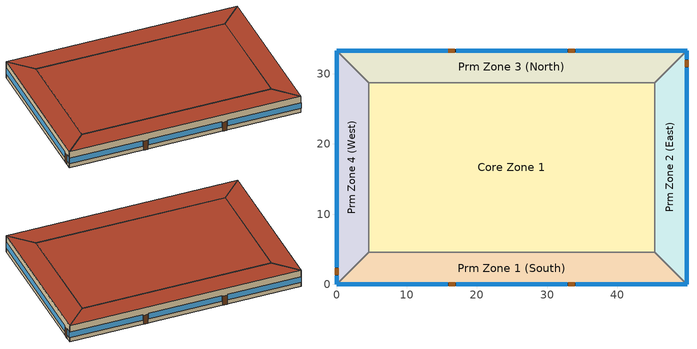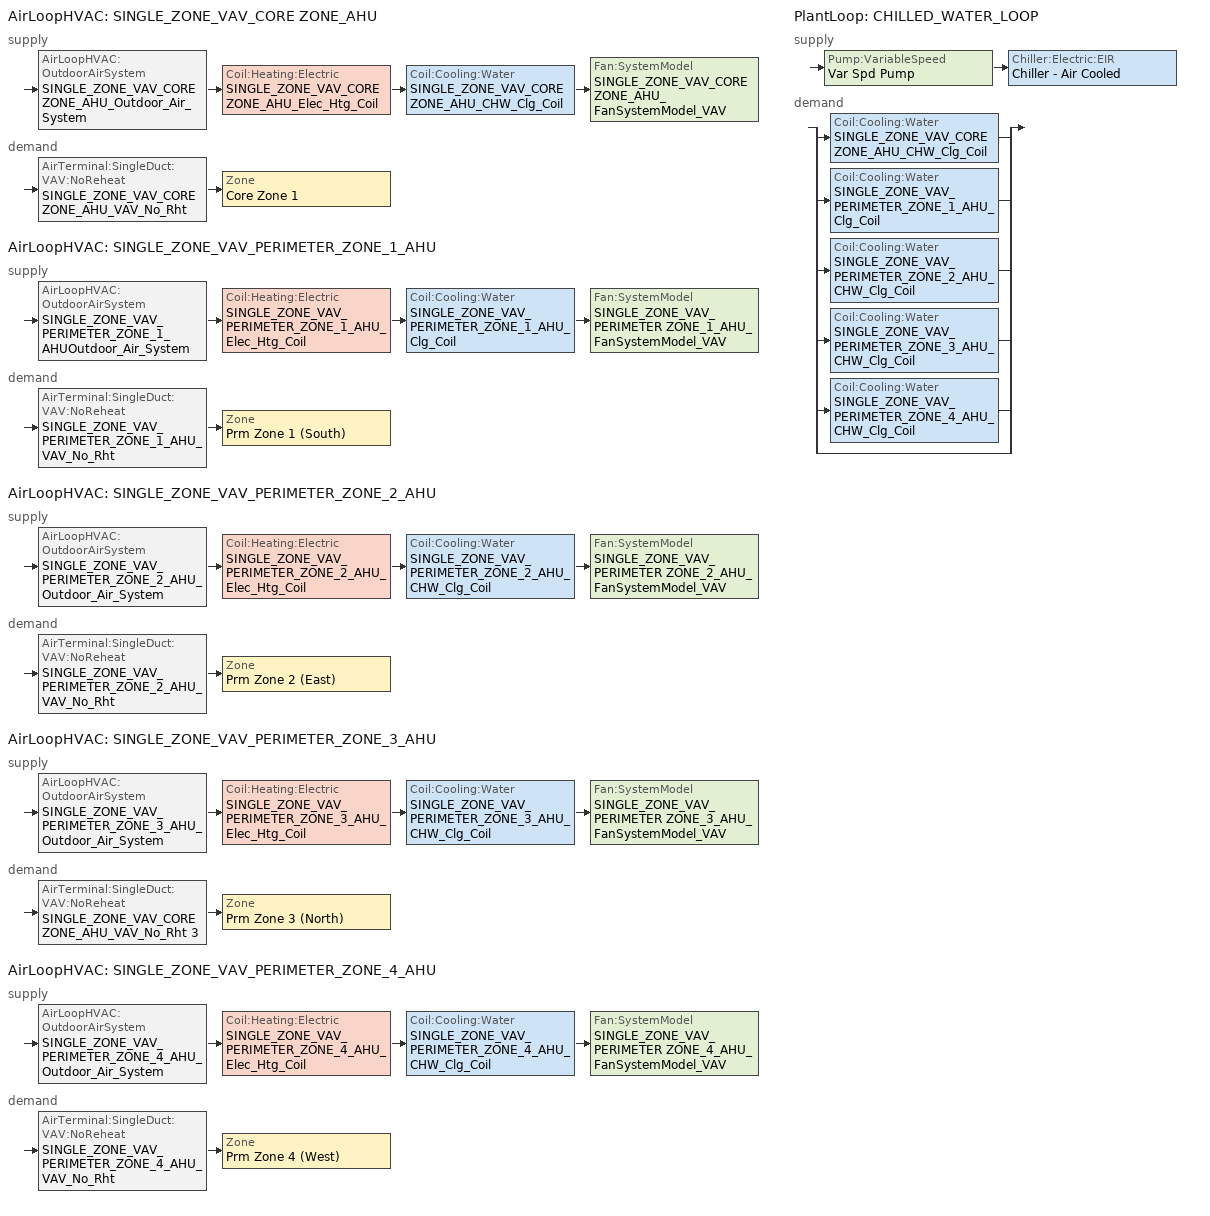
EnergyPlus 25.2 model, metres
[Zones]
Core Zone 1
 floor ground (Slab-on-grade Type 1): 45.32,28.71 45.32,4.57 4.57,4.57 4.57,28.71 z0
 wall to Prm Zone 2 (East) (Interior Wall): 45.32,4.57 45.32,28.71 z0:3.96
 wall to Prm Zone 3 (North) (Interior Wall): 45.32,28.71 4.57,28.71 z0:3.96
 wall to Prm Zone 1 (South) (Interior Wall): 4.57,4.57 45.32,4.57 z0:3.96
 wall to Prm Zone 4 (West) (Interior Wall): 4.57,28.71 4.57,4.57 z0:3.96
 roof outside (Roof Type 1): 45.32,4.57 45.32,28.71 4.57,28.71 4.57,4.57 z3.96
Prm Zone 2 (East)
 floor ground (Slab-on-grade Type 1): 49.9,33.28 49.9,0 45.32,4.57 45.32,28.71 z0
 wall outside (Exterior Wall Type 2): 49.9,0 49.9,33.28 z0:3.96
 wall to Prm Zone 1 (South) (Interior Wall): 45.32,4.57 49.9,0 z0:3.96
 wall to Prm Zone 3 (North) (Interior Wall): 49.9,33.28 45.32,28.71 z0:3.96
 window (Vertical Fenestration Type 1): 49.9,0 49.9,30.84 / 49.9,32.05 49.9,33.27 z1:2.4
 door (Swinging Door): 49.9,30.99 49.9,31.9 z0:2.13
 roof outside (Roof Type 1): 49.9,0 49.9,33.28 45.32,28.71 45.32,4.57 z3.96
Prm Zone 3 (North)
 floor ground (Slab-on-grade Type 2): 49.9,33.28 45.32,28.71 4.57,28.71 0,33.28 z0
 wall outside (Exterior Wall Type 3): 49.9,33.28 0,33.28 z0:3.96
 wall to Prm Zone 4 (West) (Interior Wall): 0,33.28 4.57,28.71 z0:3.96
 window (Vertical Fenestration Type 1): 49.91,33.28 34.09,33.28 / 32.87,33.28 17.04,33.28 / 15.82,33.28 0,33.28 z1:2.4
 door (Swinging Door): 33.94,33.28 33.03,33.28 / 16.84,33.28 15.93,33.28 z0:2.13
 roof outside (Roof Type 2): 45.32,28.71 49.9,33.28 0,33.28 4.57,28.71 z3.96
Prm Zone 1 (South)
 floor ground (Slab-on-grade Type 1): 45.32,4.57 49.9,0 0,0 4.57,4.57 z0
 wall outside (Exterior Wall Type 1): 0,0 49.9,0 z0:3.96
 wall to Prm Zone 4 (West) (Interior Wall): 4.57,4.57 0,0 z0:3.96
 window (Vertical Fenestration Type 1): 34.09,0 49.91,0 / 0,0 15.82,0 / 17.04,0 32.87,0 z1:2.4
 door (Swinging Door): 33.01,0 33.93,0 / 15.98,0 16.9,0 z0:2.13
 roof outside (Roof Type 1): 49.9,0 45.32,4.57 4.57,4.57 0,0 z3.96
Prm Zone 4 (West)
 floor ground (Slab-on-grade Type 2): 0,33.28 4.57,28.71 4.57,4.57 0,0 z0
 wall outside (Exterior Wall Type 3): 0,33.28 0,0 z0:3.96
 window (Vertical Fenestration Type 1): 0,33.27 0,2.44 / 0,1.22 0,0 z1:2.4
 door (Swinging Door): 0,2.28 0,1.37 z0:2.13
 roof outside (Roof Type 3): 0,0 4.57,4.57 4.57,28.71 0,33.28 z3.96
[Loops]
AirLoopHVAC 'SINGLE_ZONE_VAV_CORE ZONE_AHU'
 supply: AirLoopHVAC:OutdoorAirSystem 'SINGLE_ZONE_VAV_CORE ZONE_AHU_Outdoor_Air_System' > Coil:Heating:Electric 'SINGLE_ZONE_VAV_CORE ZONE_AHU_Elec_Htg_Coil' > Coil:Cooling:Water 'SINGLE_ZONE_VAV_CORE ZONE_AHU_CHW_Clg_Coil' > Fan:SystemModel 'SINGLE_ZONE_VAV_CORE ZONE_AHU_FanSystemModel_VAV'
 demand: AirTerminal:SingleDuct:VAV:NoReheat 'SINGLE_ZONE_VAV_CORE ZONE_AHU_VAV_No_Rht' > Zone 'Core Zone 1'
AirLoopHVAC 'SINGLE_ZONE_VAV_PERIMETER_ZONE_1_AHU'
 supply: AirLoopHVAC:OutdoorAirSystem 'SINGLE_ZONE_VAV_PERIMETER_ZONE_1_AHUOutdoor_Air_System' > Coil:Heating:Electric 'SINGLE_ZONE_VAV_PERIMETER_ZONE_1_AHU_Elec_Htg_Coil' > Coil:Cooling:Water 'SINGLE_ZONE_VAV_PERIMETER_ZONE_1_AHU_Clg_Coil' > Fan:SystemModel 'SINGLE_ZONE_VAV_PERIMETER ZONE_1_AHU_FanSystemModel_VAV'
 demand: AirTerminal:SingleDuct:VAV:NoReheat 'SINGLE_ZONE_VAV_PERIMETER_ZONE_1_AHU_VAV_No_Rht' > Zone 'Prm Zone 1 (South)'
AirLoopHVAC 'SINGLE_ZONE_VAV_PERIMETER_ZONE_2_AHU'
 supply: AirLoopHVAC:OutdoorAirSystem 'SINGLE_ZONE_VAV_PERIMETER_ZONE_2_AHU_Outdoor_Air_System' > Coil:Heating:Electric 'SINGLE_ZONE_VAV_PERIMETER_ZONE_2_AHU_Elec_Htg_Coil' > Coil:Cooling:Water 'SINGLE_ZONE_VAV_PERIMETER_ZONE_2_AHU_CHW_Clg_Coil' > Fan:SystemModel 'SINGLE_ZONE_VAV_PERIMETER ZONE_2_AHU_FanSystemModel_VAV'
 demand: AirTerminal:SingleDuct:VAV:NoReheat 'SINGLE_ZONE_VAV_PERIMETER_ZONE_2_AHU_VAV_No_Rht' > Zone 'Prm Zone 2 (East)'
AirLoopHVAC 'SINGLE_ZONE_VAV_PERIMETER_ZONE_3_AHU'
 supply: AirLoopHVAC:OutdoorAirSystem 'SINGLE_ZONE_VAV_PERIMETER_ZONE_3_AHU_Outdoor_Air_System' > Coil:Heating:Electric 'SINGLE_ZONE_VAV_PERIMETER_ZONE_3_AHU_Elec_Htg_Coil' > Coil:Cooling:Water 'SINGLE_ZONE_VAV_PERIMETER_ZONE_3_AHU_CHW_Clg_Coil' > Fan:SystemModel 'SINGLE_ZONE_VAV_PERIMETER ZONE_3_AHU_FanSystemModel_VAV'
 demand: AirTerminal:SingleDuct:VAV:NoReheat 'SINGLE_ZONE_VAV_CORE ZONE_AHU_VAV_No_Rht 3' > Zone 'Prm Zone 3 (North)'
AirLoopHVAC 'SINGLE_ZONE_VAV_PERIMETER_ZONE_4_AHU'
 supply: AirLoopHVAC:OutdoorAirSystem 'SINGLE_ZONE_VAV_PERIMETER_ZONE_4_AHU_Outdoor_Air_System' > Coil:Heating:Electric 'SINGLE_ZONE_VAV_PERIMETER_ZONE_4_AHU_Elec_Htg_Coil' > Coil:Cooling:Water 'SINGLE_ZONE_VAV_PERIMETER_ZONE_4_AHU_CHW_Clg_Coil' > Fan:SystemModel 'SINGLE_ZONE_VAV_PERIMETER ZONE_4_AHU_FanSystemModel_VAV'
 demand: AirTerminal:SingleDuct:VAV:NoReheat 'SINGLE_ZONE_VAV_PERIMETER_ZONE_4_AHU_VAV_No_Rht' > Zone 'Prm Zone 4 (West)'
PlantLoop 'CHILLED_WATER_LOOP'
 supply: Pump:VariableSpeed 'Var Spd Pump' > Chiller:Electric:EIR 'Chiller - Air Cooled'
 demand: split
  | Coil:Cooling:Water 'SINGLE_ZONE_VAV_CORE ZONE_AHU_CHW_Clg_Coil'
  | Coil:Cooling:Water 'SINGLE_ZONE_VAV_PERIMETER_ZONE_1_AHU_Clg_Coil'
  | Coil:Cooling:Water 'SINGLE_ZONE_VAV_PERIMETER_ZONE_2_AHU_CHW_Clg_Coil'
  | Coil:Cooling:Water 'SINGLE_ZONE_VAV_PERIMETER_ZONE_3_AHU_CHW_Clg_Coil'
  | Coil:Cooling:Water 'SINGLE_ZONE_VAV_PERIMETER_ZONE_4_AHU_CHW_Clg_Coil'
  | bypass
[Building]
Model for 229 Test Cases: Loads convergence tolerance value=0.04; Maximum number of warmup days=25; Minimum number of warmup days=6; North axis=0; Solar distribution=FullInteriorAndExterior; Temperature convergence tolerance value=0.2; Terrain=City
[Site:GroundTemperature:BuildingSurface]
21, 21, 21, 21, 21, 21, 21, 21, 21, 21, 21, 21
[Site:Location]
Denver Intl Ap: Elevation=1650; Latitude=39.83; Longitude=-104.65; Time zone=-7
[SizingPeriod:DesignDay] Barometric pressure=83009; Begin environment reset mode=FullResetAtBeginEnvironment; Day of month=21; Daylight saving time indicator=No; Dry bulb temperature range modifier type=DefaultMultipliers; Rain indicator=No; Snow indicator=No
Name | Daily dry bulb temperature range | Day type | Humidity condition type | Maximum dry bulb temperature | Month | Solar model indicator | Wetbulb or dewpoint at maximum dry bulb | Wind direction | Wind speed | Enthalpy at maximum dry bulb | Sky clearness
Denver.Intl.AP Ann Clg 1% Condns DB=>MWB | 17.3 | SummerDesignDay | WetBulb | 33.5 | 7 | ASHRAETau2017 | 15.4 | 20 | 4.2
Denver.Intl.AP Ann Clg 1% Condns DP=>MDB | 15.3 | SummerDesignDay | DewPoint | 19.9 | 7 | ASHRAETau2017 | 15 | 20 | 4.2
Denver.Intl.AP Ann Clg 1% Condns Enth=>MDB | 15.3 | SummerDesignDay | Enthalpy | 26.8 | 7 | ASHRAETau2017 |  | 20 | 4.2 | 55800
Denver.Intl.AP Ann Clg 1% Condns WB=>MDB | 14.8 | SummerDesignDay | WetBulb | 27 | 7 | ASHRAETau2017 | 17.6 | 20 | 4.2
Denver.Intl.AP Ann Htg 99% Condns DB | 0 | WinterDesignDay | WetBulb | -14.6 | 12 | ASHRAEClearSky | -14.6 | 230 | 3.4 |  | 0
Denver.Intl.AP Ann Htg Wind 99% Condns WS=>MCDB | 0 | WinterDesignDay | WetBulb | 2.7 | 12 | ASHRAEClearSky | 2.7 | 230 | 11.8 |  | 0
Denver.Intl.AP Ann Hum_n 99% Condns DP=>MCDB | 0 | WinterDesignDay | DewPoint | -6.5 | 12 | ASHRAEClearSky | -19.6 | 230 | 3.4 |  | 0
[Construction]
Exterior Wall Type 1: Exterior Wall Type 1 Stucco, Exterior Wall Type 1 Gypsum Board, Exterior Wall Type 1 Insulation, Exterior Wall Type 1 Gypsum Board
Exterior Wall Type 2: Exterior Wall Type 2 Stucco, Exterior Wall Type 2 Gypsum Board, Exterior Wall Type 2 Insulation, Exterior Wall Type 2 Gypsum Board
Exterior Wall Type 3: Exterior Wall Type 3 Total surface-to-surface thermal resistance
Interior Furnishings: Wood 6in
Interior Wall: Interior Wall surface-to-surface thermal resistance
Roof Type 1: Roof Type 1 Metal Deck, Roof Type 1 Continuous Insulation, Roof Type 1 Built-up roofing
Roof Type 2: Roof Type 2 Metal Deck, Roof Type 2 Continuous Insulation, Roof Type 2 Built-up roofing
Roof Type 3: Roof Type 3 Total surface-to-surface thermal resistance
Slab-on-grade Type 1: Slab-on-grade Type 1 Concrete
Slab-on-grade Type 2: Slab-on-grade Type 2 Concrete, Insulation for Slab on grade Type 2
Swinging Door: Opaque Door Panel
Vertical Fenestration Type 1: Vertical Fenestration Type 1 simple material
[Material] Solar absorptance=0.7; Thermal absorptance=0.9
Name | Conductivity | Density | Roughness | Specific heat | Thickness | Visible absorptance
Exterior Wall Type 1 Gypsum Board | 0.16 | 800 | MediumSmooth | 1090 | 0.0159 | 0.7
Exterior Wall Type 1 Insulation | 0.037 | 9.6 | Smooth | 838 | 0.062 | 0.7
Exterior Wall Type 1 Stucco; Exterior Wall Type 2 Stucco | 0.72 | 1856 | Smooth | 840 | 0.0254 | 0.7
Exterior Wall Type 2 Gypsum Board | 0.16 | 800 | MediumSmooth | 1090 | 0.099 | 0.7
Exterior Wall Type 2 Insulation | 0.037 | 9.6 | Smooth | 838 | 0.179 | 0.7
Insulation for Slab on grade Type 2 | 0.04 | 91.31 | Smooth | 838 | 0.1143 | 0.7
Roof Type 1 Built-up roofing | 0.16 | 1120 | VeryRough | 1460 | 0.0095 | 0.7
Roof Type 1 Continuous Insulation | 0.02 | 32 | Smooth | 922 | 0.0527 | 0.7
Roof Type 1 Metal Deck; Roof Type 2 Metal Deck | 45.28 | 7824 | Smooth | 500 | 0.0008 | 0.2
Roof Type 2 Continuous Insulation | 0.02 | 32 | Smooth | 922 | 0.106 | 0.7
Slab-on-grade Type 1 Concrete; Slab-on-grade Type 2 Concrete | 2.31 | 2322 | MediumSmooth | 832 | 0.1016 | 0.8
Wood 6in | 0.12 | 540 | MediumSmooth | 1210 | 0.15 | 0.7
[Material:NoMass] Solar absorptance=0.7; Thermal absorptance=0.9; Visible absorptance=0.7
Name | Roughness | Thermal resistance
Exterior Wall Type 3 Total surface-to-surface thermal resistance | Smooth | 1.95
Interior Wall surface-to-surface thermal resistance | Smooth | 0.35
Opaque Door Panel | MediumRough | 0.475964
Roof Type 2 Built-up roofing | Smooth | 0.059
Roof Type 3 Total surface-to-surface thermal resistance | Smooth | 2.66
[WindowMaterial:SimpleGlazingSystem]
Vertical Fenestration Type 1 simple material: Solar heat gain coefficient=0.387; U factor=3.29; Visible transmittance=0.417
[AirLoopHVAC] Design return air flow fraction of supply air flow=1; Design supply air flow rate=0.943895
SINGLE_ZONE_VAV_CORE ZONE_AHU; SINGLE_ZONE_VAV_PERIMETER_ZONE_1_AHU; SINGLE_ZONE_VAV_PERIMETER_ZONE_2_AHU; SINGLE_ZONE_VAV_PERIMETER_ZONE_3_AHU; SINGLE_ZONE_VAV_PERIMETER_ZONE_4_AHU
[AirTerminal:SingleDuct:VAV:NoReheat] Availability schedule=Always On Discrete hvac_library; Constant minimum air flow fraction=0.3; Fixed minimum air flow rate=0.141584; Maximum air flow rate=0.943895; Zone minimum air flow input method=FixedFlowRate
SINGLE_ZONE_VAV_CORE ZONE_AHU_VAV_No_Rht; SINGLE_ZONE_VAV_CORE ZONE_AHU_VAV_No_Rht 3; SINGLE_ZONE_VAV_PERIMETER_ZONE_1_AHU_VAV_No_Rht; SINGLE_ZONE_VAV_PERIMETER_ZONE_2_AHU_VAV_No_Rht; SINGLE_ZONE_VAV_PERIMETER_ZONE_4_AHU_VAV_No_Rht
[AvailabilityManager:Scheduled]
Name | Schedule
SINGLE_ZONE_VAV_CORE ZONE_AHU Availability Manager | Perimeter_bot_ZN_2 OA Schedule
SINGLE_ZONE_VAV_PERIMETER_ZONE_1_AHU Availability Manager | Perimeter_bot_ZN_2 OA Schedule 5
SINGLE_ZONE_VAV_PERIMETER_ZONE_2_AHU Availability Manager | Perimeter_bot_ZN_2 OA Schedule 6
SINGLE_ZONE_VAV_PERIMETER_ZONE_3_AHU Availability Manager | Perimeter_bot_ZN_2 OA Schedule 7
SINGLE_ZONE_VAV_PERIMETER_ZONE_4_AHU Availability Manager | Perimeter_bot_ZN_2 OA Schedule 8
[Chiller:Electric:EIR]
Chiller - Air Cooled: Basin heater capacity=0; Basin heater setpoint temperature=10; Chiller flow mode=NotModulated; Condenser fan power ratio=0; Condenser flow control=ConstantFlow; Condenser heat recovery relative capacity fraction=1; Condenser minimum flow fraction=0.2; Condenser type=AirCooled; Cooling capacity function of temperature curve=OS:Curve:Biquadratic 3; Electric input to cooling output ratio function of part load ratio curve=OS:Curve:Quadratic 4; Electric input to cooling output ratio function of temperature curve=OS:Curve:Biquadratic 4; End use subcategory=General; Fraction of compressor electric consumption rejected by condenser=1; Leaving chilled water lower temperature limit=2; Maximum part load ratio=1; Minimum part load ratio=0.1; Minimum unloading ratio=0.2; Optimum part load ratio=1; Reference capacity=87921.3; Reference chilled water flow rate=Autosize; Reference condenser fluid flow rate=Autosize; Reference cop=4.1; Reference entering condenser fluid temperature=29.4444; Reference leaving chilled water temperature=6.67; Sizing factor=1; Thermosiphon minimum temperature difference=0
[Coil:Cooling:Water] Availability schedule=Always On Discrete hvac_library; Design air flow rate=2000; Design inlet air humidity ratio=0.008616; Design inlet air temperature=82.65; Design inlet water temperature=44; Design outlet air humidity ratio=0.00779705; Design outlet air temperature=55; Design water flow rate=12; Heat exchanger configuration=CrossFlow; Type of analysis=SimpleAnalysis
SINGLE_ZONE_VAV_CORE ZONE_AHU_CHW_Clg_Coil; SINGLE_ZONE_VAV_PERIMETER_ZONE_1_AHU_Clg_Coil; SINGLE_ZONE_VAV_PERIMETER_ZONE_2_AHU_CHW_Clg_Coil; SINGLE_ZONE_VAV_PERIMETER_ZONE_3_AHU_CHW_Clg_Coil; SINGLE_ZONE_VAV_PERIMETER_ZONE_4_AHU_CHW_Clg_Coil
[Coil:Heating:Electric] Availability schedule=Always On Discrete hvac_library; Efficiency=1; Nominal capacity=60000
SINGLE_ZONE_VAV_CORE ZONE_AHU_Elec_Htg_Coil; SINGLE_ZONE_VAV_PERIMETER_ZONE_1_AHU_Elec_Htg_Coil; SINGLE_ZONE_VAV_PERIMETER_ZONE_2_AHU_Elec_Htg_Coil; SINGLE_ZONE_VAV_PERIMETER_ZONE_3_AHU_Elec_Htg_Coil; SINGLE_ZONE_VAV_PERIMETER_ZONE_4_AHU_Elec_Htg_Coil
[Controller:MechanicalVentilation] Availability schedule=Always On Discrete; Demand controlled ventilation=No; System outdoor air method=ZoneSum
Name | Zone or zonelist name 1 | Design specification outdoor air object name 1 | Design specification zone air distribution object name 1
Controller Mechanical Ventilation 5 | Core Zone 1 | Core_Zone_Design_OA | Core Zone 1 Design Spec Zone Air Dist
Controller Mechanical Ventilation 6 | Prm Zone 1 (South) | Perimeter_Zone_1_Design_OA | Prm Zone 1 (South) Design Spec Zone Air Dist
Controller Mechanical Ventilation 7 | Prm Zone 2 (East) | Perimeter_Zone_2_Design_OA | Prm Zone 2 (East) Design Spec Zone Air Dist
Controller Mechanical Ventilation 8 | Prm Zone 3 (North) | Perimeter_Zone_3_Design_OA | Prm Zone 3 (North) Design Spec Zone Air Dist
Controller Mechanical Ventilation 9 | Prm Zone 4 (West) | Perimeter_Zone_4_Design_OA | Prm Zone 4 (West) Design Spec Zone Air Dist
[Controller:OutdoorAir] Control high indoor humidity based on outdoor humidity ratio=Yes; Economizer control action type=ModulateFlow; Economizer control type=NoEconomizer; Economizer maximum limit dry bulb temperature=28; Economizer maximum limit enthalpy=64000; Economizer minimum limit dry bulb temperature=-100; Economizer operation staging=InterlockedWithMechanicalCooling; Heat recovery bypass control type=BypassWhenWithinEconomizerLimits; High humidity control=No; High humidity outdoor air flow ratio=1; Lockout type=NoLockout; Maximum outdoor air flow rate=Autosize; Minimum limit type=FixedMinimum; Minimum outdoor air flow rate=Autosize
Name | Mechanical ventilation controller
SINGLE_ZONE_VAV_CORE_ZONE_AHU_Controller_Outdoor_Air | Controller Mechanical Ventilation 5
SINGLE_ZONE_VAV_PERIMETER_ZONE_1_AHU_Controller_Outdoor_Air | Controller Mechanical Ventilation 6
SINGLE_ZONE_VAV_PERIMETER_ZONE_2_AHU_Controller_Outdoor_Air | Controller Mechanical Ventilation 7
SINGLE_ZONE_VAV_PERIMETER_ZONE_3_AHU_Controller_Outdoor_Air | Controller Mechanical Ventilation 8
SINGLE_ZONE_VAV_PERIMETER_ZONE_4_AHU_Controller_Outdoor_Air | Controller Mechanical Ventilation 9
[Controller:WaterCoil] Action=Reverse; Actuator variable=Flow; Control variable=Temperature; Controller convergence tolerance=Autosize; Maximum actuated flow=Autosize; Minimum actuated flow=0
Controller Water Coil 1; Controller Water Coil 2; Controller Water Coil 3; Controller Water Coil 4; Controller Water Coil 5
[DesignSpecification:OutdoorAir] Outdoor air flow air changes per hour=0; Outdoor air flow per person=0; Outdoor air flow per zone=0.0943895; Outdoor air flow per zone floor area=0; Outdoor air method=Sum
Core_Zone_Design_OA; Perimeter_Zone_1_Design_OA; Perimeter_Zone_2_Design_OA; Perimeter_Zone_3_Design_OA; Perimeter_Zone_4_Design_OA
[DesignSpecification:OutdoorAir:SpaceList]
Name | Space design specification outdoor air object name 1 | Space name 1
Core Zone 1 DSOA Space List | Core_Zone_Design_OA | Core_Space_1
Prm Zone 1 (South) DSOA Space List | Perimeter_Zone_1_Design_OA | Perimeter_Space_1
Prm Zone 2 (East) DSOA Space List | Perimeter_Zone_2_Design_OA | Perimeter_Space_2
Prm Zone 3 (North) DSOA Space List | Perimeter_Zone_3_Design_OA | Perimeter_Space_3
Prm Zone 4 (West) DSOA Space List | Perimeter_Zone_4_Design_OA | Perimeter_Space_4
[DesignSpecification:ZoneAirDistribution] Minimum zone ventilation efficiency=0; Zone air distribution effectiveness in cooling mode=0.8; Zone air distribution effectiveness in heating mode=0.8
Core Zone 1 Design Spec Zone Air Dist; Prm Zone 1 (South) Design Spec Zone Air Dist; Prm Zone 2 (East) Design Spec Zone Air Dist; Prm Zone 3 (North) Design Spec Zone Air Dist; Prm Zone 4 (West) Design Spec Zone Air Dist
[ElectricEquipment] Design level calculation method=Watts/Area; End use subcategory=GeneralEquipment; Fraction latent=0; Fraction lost=0; Fraction radiant=0.2; Watts per floor area=8.07
Name | Schedule | Zone or zonelist or space or spacelist
Core_bottom Elec Equip | Core_Space_Elec_Equip_Sch | Core_Space_1
Perimeter_bot_ZN_1 Elec Equip | Perimeter_Space_1_Elec_Equip_Sch | Perimeter_Space_1
Perimeter_bot_ZN_2 Elec Equip | Perimeter_Space_2_Elec_Equip_Sch | Perimeter_Space_2
Perimeter_bot_ZN_3 Elec Equip | Perimeter_Space_3_Elec_Equip_Sch | Perimeter_Space_3
Perimeter_bot_ZN_4 Elec Equip | Perimeter_bot_ZN_4 Elec Equip Sch | Perimeter_Space_4
[EnergyManagementSystem:Sensor]
EFC_meter: Output variable or output meter=Electricity:Facility
[Fan:SystemModel] Availability schedule=Always On Discrete hvac_library; Design electric power consumption=600; Design maximum air flow rate=0.943895; Design power sizing method=TotalEfficiencyAndPressure; Design pressure rise=380; Electric power function of flow fraction curve=VAV Fan Curve; Electric power minimum flow rate fraction=0; Electric power per unit flow rate=840; Electric power per unit flow rate per unit pressure=1.66667; End use subcategory=General; Fan total efficiency=0.6045; Motor efficiency=0.93; Motor in air stream fraction=1; Motor loss radiative fraction=0; Number of speeds=1; Speed control method=Continuous
SINGLE_ZONE_VAV_CORE ZONE_AHU_FanSystemModel_VAV; SINGLE_ZONE_VAV_PERIMETER ZONE_1_AHU_FanSystemModel_VAV; SINGLE_ZONE_VAV_PERIMETER ZONE_2_AHU_FanSystemModel_VAV; SINGLE_ZONE_VAV_PERIMETER ZONE_3_AHU_FanSystemModel_VAV; SINGLE_ZONE_VAV_PERIMETER ZONE_4_AHU_FanSystemModel_VAV
[InternalMass] Construction=Interior Furnishings
Name | Zone or zonelist | Space or spacelist | Surface area
Core_bottom Internal Mass | Core Zone 1 | Core_Space_1 | 1967.31
Perimeter_bot_ZN_1 Internal Mass | Prm Zone 1 (South) | Perimeter_Space_1 | 414.719
Perimeter_bot_ZN_2 Internal Mass | Prm Zone 2 (East) | Perimeter_Space_2 | 262.544
Perimeter_bot_ZN_3 Internal Mass | Prm Zone 3 (North) | Perimeter_Space_3 | 414.719
Perimeter_bot_ZN_4 Internal Mass | Prm Zone 4 (West) | Perimeter_Space_4 | 262.544
[Lights] Design level calculation method=Watts/Area; End use subcategory=GeneralLights; Fraction radiant=0.7; Fraction replaceable=1; Fraction visible=0.2; Return air fraction=0; Watts per floor area=11.033
Name | Schedule | Zone or zonelist or space or spacelist
Core_bottom Lighting | Core_Space_Lighting_Sch | Core_Space_1
Perimeter_bot_ZN_1 Lighting | Perimeter_Space_1_Lighting_Sch | Perimeter_Space_1
Perimeter_bot_ZN_2 Lighting | Perimeter_Space_2_Lighting_Sch | Perimeter_Space_2
Perimeter_bot_ZN_3 Lighting | Perimeter_Space_3_Lighting_Sch | Perimeter_Space_3
Perimeter_bot_ZN_4 Lighting | Perimeter_Space_4_Lighting_Sch | Perimeter_Space_4
[People] Activity level schedule=People heating rate; Fraction radiant=0.3; Number of people calculation method=People/Area; People per floor area=0.0538196; Sensible heat fraction=0.55
Name | Number of people schedule | Zone or zonelist or space or spacelist
Core_bottom People | Core_Space Occupant Sch | Core_Space_1
Perimeter_bot_ZN_1 People | Perimeter_Space_1_Occupant_Sch | Perimeter_Space_1
Perimeter_bot_ZN_2 People | Perimeter_Space_2_Occupant_Sch | Perimeter_Space_2
Perimeter_bot_ZN_3 People | Perimeter_Space_3_Occupant_Sch | Perimeter_Space_3
Perimeter_bot_ZN_4 People | Perimeter_Space_4_Occupant_Sch | Perimeter_Space_4
[PlantEquipmentList]
CHILLED_WATER_LOOP Cooling Equipment List: Chiller - Air Cooled, Chiller:Electric:EIR
[PlantEquipmentOperation:CoolingLoad]
CHILLED_WATER_LOOP Cooling Operation Scheme: Load range 1 lower limit=0; Load range 1 upper limit=1000000000; Range 1 equipment list=CHILLED_WATER_LOOP Cooling Equipment List
[PlantEquipmentOperationSchemes]
CHILLED_WATER_LOOP Operation Schemes: Control scheme 1=CHILLED_WATER_LOOP Cooling Operation Scheme; Control scheme 1 schedule=Always On Discrete
[PlantLoop]
CHILLED_WATER_LOOP: Common pipe simulation=None; Fluid type=Water; Load distribution scheme=Optimal; Maximum loop flow rate=Autosize; Maximum loop temperature=100; Minimum loop flow rate=0; Minimum loop temperature=0; Plant equipment operation scheme=CHILLED_WATER_LOOP Operation Schemes; Plant loop demand calculation scheme=SingleSetpoint; Plant loop volume=Autocalculate
[Pump:VariableSpeed]
Var Spd Pump: Design electric power per unit flow rate=348707; Design maximum flow rate=0.00378541; Design minimum flow rate=0; Design minimum flow rate fraction=0; Design power consumption=1320; Design power sizing method=PowerPerFlow; Design pump head=179352; Design shaft power per unit flow rate per unit head=1.28205; End use subcategory=General; Fraction of motor inefficiencies to fluid stream=0; Motor efficiency=0.9; Pump control type=Continuous; Skin loss radiative fraction=0.5; Coefficient 1 of the part load performance curve=0; Coefficient 2 of the part load performance curve=1; Coefficient 3 of the part load performance curve=0; Coefficient 4 of the part load performance curve=0
[SetpointManager:MixedAir] Control variable=Temperature
Node 26 OS Default SPM; Node 40 OS Default SPM; Node 54 OS Default SPM; Node 68 OS Default SPM; Node 76 OS Default SPM
[SetpointManager:OutdoorAirReset]
OA Temp Reset: Control variable=Temperature; Outdoor high temperature=26.6667; Outdoor low temperature=15.5556; Setpoint at outdoor high temperature=6.66667; Setpoint at outdoor low temperature=12.2222
[SetpointManager:Scheduled] Control variable=Temperature
Name | Schedule | Setpoint node or nodelist
SINGLE_ZONE_VAV_CORE ZONE_AHU_Cooling_Coil_LAT; SINGLE_ZONE_VAV_PERIMETER_ZONE_1_AHU_Cooling_Coil_Scheduled_LAT; SINGLE_ZONE_VAV_PERIMETER_ZONE_2_AHU_Cooling_Coil_Scheduled_LAT; SINGLE_ZONE_VAV_PERIMETER_ZONE_3_AHU_Cooling_Coil_Scheduled_LAT; SINGLE_ZONE_VAV_PERIMETER_ZONE_4_AHU_Cooling_Coil_Scheduled_LAT | 55F_Design_Cooling_Supply_Air_Temp
SINGLE_ZONE_VAV_CORE ZONE_AHU_Heating_Coil_Scheduled_LAT; SINGLE_ZONE_VAV_PERIMETER_ZONE_1_AHU_Scheduled_Deck_Temp; SINGLE_ZONE_VAV_PERIMETER_ZONE_2_AHU_Heating_Coil_Scheduled_LAT; SINGLE_ZONE_VAV_PERIMETER_ZONE_2_AHU_Scheduled_Deck_Temp; SINGLE_ZONE_VAV_PERIMETER_ZONE_3_AHU_Heating_Coil_Scheduled_LAT; SINGLE_ZONE_VAV_PERIMETER_ZONE_3_AHU_Scheduled_Deck_Temp; SINGLE_ZONE_VAV_PERIMETER_ZONE_4_AHU_Heating_Coil_Scheduled_LAT; SINGLE_ZONE_VAV_PERIMETER_ZONE_4_AHU_Scheduled_Deck_Temp; Scheduled Deck Temp | 90F_Design_Heating_Supply_Air_Temp
SINGLE_ZONE_VAV_PERIMETER_ZONE_1_AHU_Heating_Coil_Scheduled_LAT | 90F_Design_Heating_Supply_Air_Temp | Node x
[Sizing:Plant]
CHILLED_WATER_LOOP: Coincident sizing factor mode=None; Design loop exit temperature=6.66667; Loop design temperature difference=6.66667; Loop type=Cooling; Sizing option=Coincident; Zone timesteps in averaging window=1
[Sizing:System] 100 outdoor air in cooling=No; 100 outdoor air in heating=No; Central cooling capacity control method=OnOff; Central cooling design supply air humidity ratio=0.0085; Central cooling design supply air temperature=12.8; Central heating design supply air humidity ratio=0.008; Central heating design supply air temperature=40; Central heating maximum system air flow ratio=1; Cooling design capacity=Autosize; Cooling design capacity method=CoolingDesignCapacity; Cooling design capacity per floor area=234.7; Cooling fraction of autosized cooling supply air flow rate=1; Cooling supply air flow rate=0; Cooling supply air flow rate method=DesignDay; Cooling supply air flow rate per floor area=0.00996765; Cooling supply air flow rate per unit cooling capacity=3.94755e-05; Design outdoor air flow rate=Autosize; Fraction of autosized cooling design capacity=1; Fraction of autosized heating design capacity=1; Heating design capacity=Autosize; Heating design capacity method=HeatingDesignCapacity; Heating design capacity per floor area=157; Heating fraction of autosized cooling supply air flow rate=1; Heating fraction of autosized heating supply air flow rate=1; Heating supply air flow rate=0; Heating supply air flow rate method=DesignDay; Heating supply air flow rate per floor area=0.00996765; Heating supply air flow rate per unit heating capacity=3.15882e-05; Occupant diversity=Autosize; Precool design humidity ratio=0.008; Precool design temperature=12.8; Preheat design humidity ratio=0.008; Preheat design temperature=7; System outdoor air method=ZoneSum; Type of load to size on=Sensible; Type of zone sum to use=NonCoincident; Zone maximum outdoor air fraction=1
SINGLE_ZONE_VAV_CORE ZONE_AHU; SINGLE_ZONE_VAV_PERIMETER_ZONE_1_AHU; SINGLE_ZONE_VAV_PERIMETER_ZONE_2_AHU; SINGLE_ZONE_VAV_PERIMETER_ZONE_3_AHU; SINGLE_ZONE_VAV_PERIMETER_ZONE_4_AHU
[Sizing:Zone] Account for dedicated outdoor air system=No; Cooling design air flow method=DesignDay; Cooling design air flow rate=0; Cooling minimum air flow=0; Cooling minimum air flow fraction=0; Cooling minimum air flow per zone floor area=0.000762; Heating design air flow method=DesignDayWithLimit; Heating design air flow rate=0; Heating maximum air flow=0; Heating maximum air flow fraction=0.5; Heating maximum air flow per zone floor area=0; Type of space sum to use=Coincident; Zone cooling design supply air humidity ratio=0.0085; Zone cooling design supply air humidity ratio difference=0.005; Zone cooling design supply air temperature=12.7778; Zone cooling design supply air temperature input method=SupplyAirTemperature; Zone heating design supply air humidity ratio=0.008; Zone heating design supply air temperature=32.2222; Zone heating design supply air temperature difference=11.11; Zone heating design supply air temperature input method=SupplyAirTemperature; Zone humidification design supply air humidity ratio difference=0.005; Zone latent cooling design supply air humidity ratio input method=HumidityRatioDifference; Zone latent heating design supply air humidity ratio input method=HumidityRatioDifference; Zone load sizing method=Sensible Load Only No Latent Load
Name | Design specification outdoor air object | Design specification zone air distribution object | Zone cooling design supply air temperature difference
Core Zone 1 | Core Zone 1 DSOA Space List | Core Zone 1 Design Spec Zone Air Dist | 8.33333
Prm Zone 1 (South) | Prm Zone 1 (South) DSOA Space List | Prm Zone 1 (South) Design Spec Zone Air Dist | 11.1111
Prm Zone 2 (East) | Prm Zone 2 (East) DSOA Space List | Prm Zone 2 (East) Design Spec Zone Air Dist | 11.1111
Prm Zone 3 (North) | Prm Zone 3 (North) DSOA Space List | Prm Zone 3 (North) Design Spec Zone Air Dist | 11.1111
Prm Zone 4 (West) | Prm Zone 4 (West) DSOA Space List | Prm Zone 4 (West) Design Spec Zone Air Dist | 11.1111
[Space]
Name | Zone
Core_Space_1 | Core Zone 1
Perimeter_Space_1 | Prm Zone 1 (South)
Perimeter_Space_2 | Prm Zone 2 (East)
Perimeter_Space_3 | Prm Zone 3 (North)
Perimeter_Space_4 | Prm Zone 4 (West)
[ThermostatSetpoint:SingleHeating] Setpoint temperature schedule=Heating Thermostat Setpoint
Core_bottom Setpoints; Perimeter_bot_ZN_1 Setpoints; Perimeter_bot_ZN_2 Setpoints; Perimeter_bot_ZN_3 Setpoints; Perimeter_bot_ZN_4 Setpoints
[Zone] Ceiling height=3.96; Multiplier=1; Part of total floor area=Yes
Core Zone 1; Prm Zone 1 (South); Prm Zone 2 (East); Prm Zone 3 (North); Prm Zone 4 (West)
[ZoneControl:Thermostat] Temperature difference between cutout and setpoint=0
Name | Zone or zonelist | Control 1 | Control type schedule
Core Zone 1 Thermostat | Core Zone 1 | Core_bottom Setpoints | Core Zone 1 Thermostat Schedule
Prm Zone 1 (South) Thermostat | Prm Zone 1 (South) | Perimeter_bot_ZN_1 Setpoints | Prm Zone 1 (South) Thermostat Schedule
Prm Zone 2 (East) Thermostat | Prm Zone 2 (East) | Perimeter_bot_ZN_2 Setpoints | Prm Zone 2 (East) Thermostat Schedule
Prm Zone 3 (North) Thermostat | Prm Zone 3 (North) | Perimeter_bot_ZN_3 Setpoints | Prm Zone 3 (North) Thermostat Schedule
Prm Zone 4 (West) Thermostat | Prm Zone 4 (West) | Perimeter_bot_ZN_4 Setpoints | Prm Zone 4 (West) Thermostat Schedule
[Zone equipment]
Core Zone 1: SINGLE_ZONE_VAV_CORE ZONE_AHU_VAV_No_Rht
Prm Zone 1 (South): SINGLE_ZONE_VAV_PERIMETER_ZONE_1_AHU_VAV_No_Rht
Prm Zone 2 (East): SINGLE_ZONE_VAV_PERIMETER_ZONE_2_AHU_VAV_No_Rht
Prm Zone 3 (North): SINGLE_ZONE_VAV_CORE ZONE_AHU_VAV_No_Rht 3
Prm Zone 4 (West): SINGLE_ZONE_VAV_PERIMETER_ZONE_4_AHU_VAV_No_Rht
[ZoneInfiltration:DesignFlowRate] Constant term coefficient=0; Velocity term coefficient=0
Name | Air changes per hour | Design flow rate calculation method | Zone or zonelist or space or spacelist | Flow rate per exterior surface area | Flow rate per floor area | Schedule
Infiltration_Method_1_Core_Zone | 0 | AirChanges/Hour | Core_Space_1
Infiltration_Method_1_Zone_1 | 0.5 | AirChanges/Hour | Perimeter_Space_1
Infiltration_Method_2_Zone_2 |  | Flow/ExteriorWallArea | Perimeter_Space_2 | 0.000586232
Infiltration_Method_3_Zone_3 |  | Flow/Area | Perimeter_Space_3 |  | 0.000388417 | Constant Schedule
Infiltration_Method_3_Zone_4 |  | Flow/Area | Perimeter_Space_4 |  | 0.000409092 | Constant Schedule
[Curve:Biquadratic] Maximum value of x=20; Maximum value of y=50; Minimum value of x=0; Minimum value of y=0
Name | Coefficient1 constant | Coefficient2 x | Coefficient3 x 2 | Coefficient4 y | Coefficient5 y 2 | Coefficient6 x y
OS:Curve:Biquadratic 3 | 1.04338 | 0.0407077 | 0.0004506 | -0.0041514 | -8.86e-05 | -0.0003467
OS:Curve:Biquadratic 4 | 0.596191 | -0.0099496 | 0.0007888 | 0.0004506 | 0.0004875 | -0.0007623
[Curve:Quadratic]
OS:Curve:Quadratic 4: Maximum value of x=1.2; Minimum value of x=0; Coefficient1 constant=1.68531; Coefficient2 x=-0.999344; Coefficient3 x 2=0.314032
[Curve:Quartic]
VAV Fan Curve: Input unit type for x=Dimensionless; Maximum curve output=1; Maximum value of x=1; Minimum curve output=0; Minimum value of x=0; Output unit type=Dimensionless; Coefficient1 constant=0.0407599; Coefficient2 x=0.088045; Coefficient3 x 2=-0.0729261; Coefficient4 x 3=0.94374; Coefficient5 x 4=0
[Schedule:Compact]
Core Zone 1 Thermostat Schedule; Prm Zone 1 (South) Thermostat Schedule; Prm Zone 2 (East) Thermostat Schedule; Prm Zone 3 (North) Thermostat Schedule; Prm Zone 4 (West) Thermostat Schedule: Through: 12/31, For: AllDays, Until: 24:00, 1
Core_Space Occupant Sch; Perimeter_Space_1_Occupant_Sch; Perimeter_Space_2_Occupant_Sch; Perimeter_Space_3_Occupant_Sch; Perimeter_Space_4_Occupant_Sch: Through: 12/31, For: Weekdays, Until: 06:00, 0, Until: 07:00, 0.1, Until: 08:00, 0.2, Until: 10:00, 0.95, Until: 11:00, 0.975703, Until: 12:00, 0.95, Until: 13:00, 0.513528, Until: 14:00, 0.95, Until: 15:00, 0.975703, Until: 17:00, 0.95, Until: 18:00, 0.3, Until: 22:00, 0.1, Until: 23:00, 0.05, Until: 24:00, 0.05, For: Saturday, Until: 06:00, 0, Until: 07:00, 0.1, Until: 08:00, 0.1, Until: 10:00, 0.3, Until: 11:00, 0.308117, Until: 12:00, 0.3, Until: 13:00, 0.102706, Until: 14:00, 0.1, Until: 15:00, 0.102706, Until: 17:00, 0.1, Until: 18:00, 0.05, Until: 19:00, 0.05, Until: 24:00, 0, For: SummerDesignDay, Until: 06:00, 1e-09, Until: 22:00, 1, Until: 24:00, 0.05, For: WinterDesignDay, Until: 24:00, 0, For:Sunday Holidays AllOtherDays, Until: 06:00, 0, Until: 18:00, 0.05, Until: 24:00, 0
Core_Space_Elec_Equip_Sch; Perimeter_Space_1_Elec_Equip_Sch; Perimeter_Space_2_Elec_Equip_Sch; Perimeter_Space_3_Elec_Equip_Sch; Perimeter_bot_ZN_4 Elec Equip Sch: Through: 12/31, For: Weekdays, Until: 06:00, 0.307674, Until: 08:00, 0.381235, Until: 12:00, 0.857778, Until: 13:00, 0.76247, Until: 17:00, 0.857778, Until: 18:00, 0.476543, Until: 24:00, 0.381235, For: SummerDesignDay, Until: 24:00, 1, For: Saturday, Until: 06:00, 0.230755, Until: 08:00, 0.381235, Until: 12:00, 0.476543, Until: 17:00, 0.33358, Until: 19:00, 0.285926, Until: 24:00, 0.230755, For: WinterDesignDay, Until: 24:00, 0, For: Sunday Holidays AllOtherDays, Until: 06:00, 0.230755, Until: 18:00, 0.285926, Until: 24:00, 0.230755
Core_Space_Lighting_Sch; Perimeter_Space_1_Lighting_Sch; Perimeter_Space_2_Lighting_Sch; Perimeter_Space_3_Lighting_Sch; Perimeter_Space_4_Lighting_Sch: Through: 12/31, For: Weekdays, Until: 5:00, 0.05, Until: 6:00, 0.1, Until: 7:00, 0.0862326, Until: 8:00, 0.258698, Until: 17:00, 0.776093, Until: 18:00, 0.431163, Until: 20:00, 0.258698, Until: 22:00, 0.172465, Until: 23:00, 0.0862326, Until: 24:00, 0.0431163, For: SummerDesignDay, Until: 24:00, 1, For: Saturday, Until: 6:00, 0.05, Until: 8:00, 0.0862326, Until: 12:00, 0.258698, Until: 17:00, 0.129349, Until: 19:00, 0.0431163, Until: 24:00, 0.05, For: WinterDesignDay, Until: 24:00, 0, For: Sunday Holidays AllOtherDays, Until: 6:00, 0.05, Until: 18:00, 0.0431163, Until: 24:00, 0.05
Perimeter_bot_ZN_2 OA Schedule; Perimeter_bot_ZN_2 OA Schedule 5; Perimeter_bot_ZN_2 OA Schedule 6; Perimeter_bot_ZN_2 OA Schedule 7; Perimeter_bot_ZN_2 OA Schedule 8: Through: 12/31, For: Weekdays SummerDesignDay, Until: 06:00, 0, Until: 22:00, 1, Until: 24:00, 0, For: Saturday WinterDesignDay, Until: 06:00, 0, Until: 18:00, 1, Until: 24:00, 0, For: AllOtherDays, Until: 24:00, 0
[Schedule:Constant]
Name | Hourly value
Always On Discrete; Always On Discrete hvac_library | 1
People heating rate | 120
[Schedule:Day:Interval]
Deck Temperature Default 6: 24:00, 32.2222, No
Deck Temperature Default 8: 24:00, 12.7778, No
Deck Temperature Summer Design Day 6; Deck Temperature Summer Design Day 8; Deck Temperature Winter Design Day 6; Deck Temperature Winter Design Day 8: 24:00, 12.8, No
Saturdays 1: 05:00, 15.6, 17:00, 21, 24:00, 15.6, No
Schedule Day 6; Schedule Day 8; Schedule Day 9: 24:00, 1, No
Sundays 2: 24:00, 15.6, No
Weekday: 05:00, 15.6, 22:00, 21, 24:00, 15.6, No
[Schedule:Week:Daily]
55F_Design_Cooling_Supply_Air_Temp Week Rule - Jan1-Dec31: Deck Temperature Default 8, Deck Temperature Default 8, Deck Temperature Default 8, Deck Temperature Default 8, Deck Temperature Default 8, Deck Temperature Default 8, Deck Temperature Default 8, Deck Temperature Default 8, Deck Temperature Summer Design Day 8, Deck Temperature Winter Design Day 8, Deck Temperature Default 8, Deck Temperature Default 8
90F_Design_Heating_Supply_Air_Temp Week Rule - Jan1-Dec31: Deck Temperature Default 6, Deck Temperature Default 6, Deck Temperature Default 6, Deck Temperature Default 6, Deck Temperature Default 6, Deck Temperature Default 6, Deck Temperature Default 6, Deck Temperature Default 6, Deck Temperature Summer Design Day 6, Deck Temperature Winter Design Day 6, Deck Temperature Default 6, Deck Temperature Default 6
Constant Schedule Week Rule - Jan1-Dec31: Schedule Day 6, Schedule Day 6, Schedule Day 6, Schedule Day 6, Schedule Day 6, Schedule Day 6, Schedule Day 6, Schedule Day 6, Schedule Day 8, Schedule Day 9, Schedule Day 6, Schedule Day 6
Heating Thermostat Setpoint Week Rule - Jan1-Jan2: Weekday, Weekday, Weekday, Weekday, Weekday, Weekday, Saturdays 1, Weekday, Weekday, Weekday, Weekday, Weekday
Heating Thermostat Setpoint Week Rule - Jan3-Dec31: Sundays 2, Weekday, Weekday, Weekday, Weekday, Weekday, Saturdays 1, Weekday, Weekday, Weekday, Weekday, Weekday
[Schedule:Year]
55F_Design_Cooling_Supply_Air_Temp: 55F_Design_Cooling_Supply_Air_Temp Week Rule - Jan1-Dec31, 1, 1, 12, 31
90F_Design_Heating_Supply_Air_Temp: 90F_Design_Heating_Supply_Air_Temp Week Rule - Jan1-Dec31, 1, 1, 12, 31
Constant Schedule: Constant Schedule Week Rule - Jan1-Dec31, 1, 1, 12, 31
Heating Thermostat Setpoint: Heating Thermostat Setpoint Week Rule - Jan1-Jan2, 1, 1, 1, 2, Heating Thermostat Setpoint Week Rule - Jan3-Dec31, 1, 3, 12, 31
